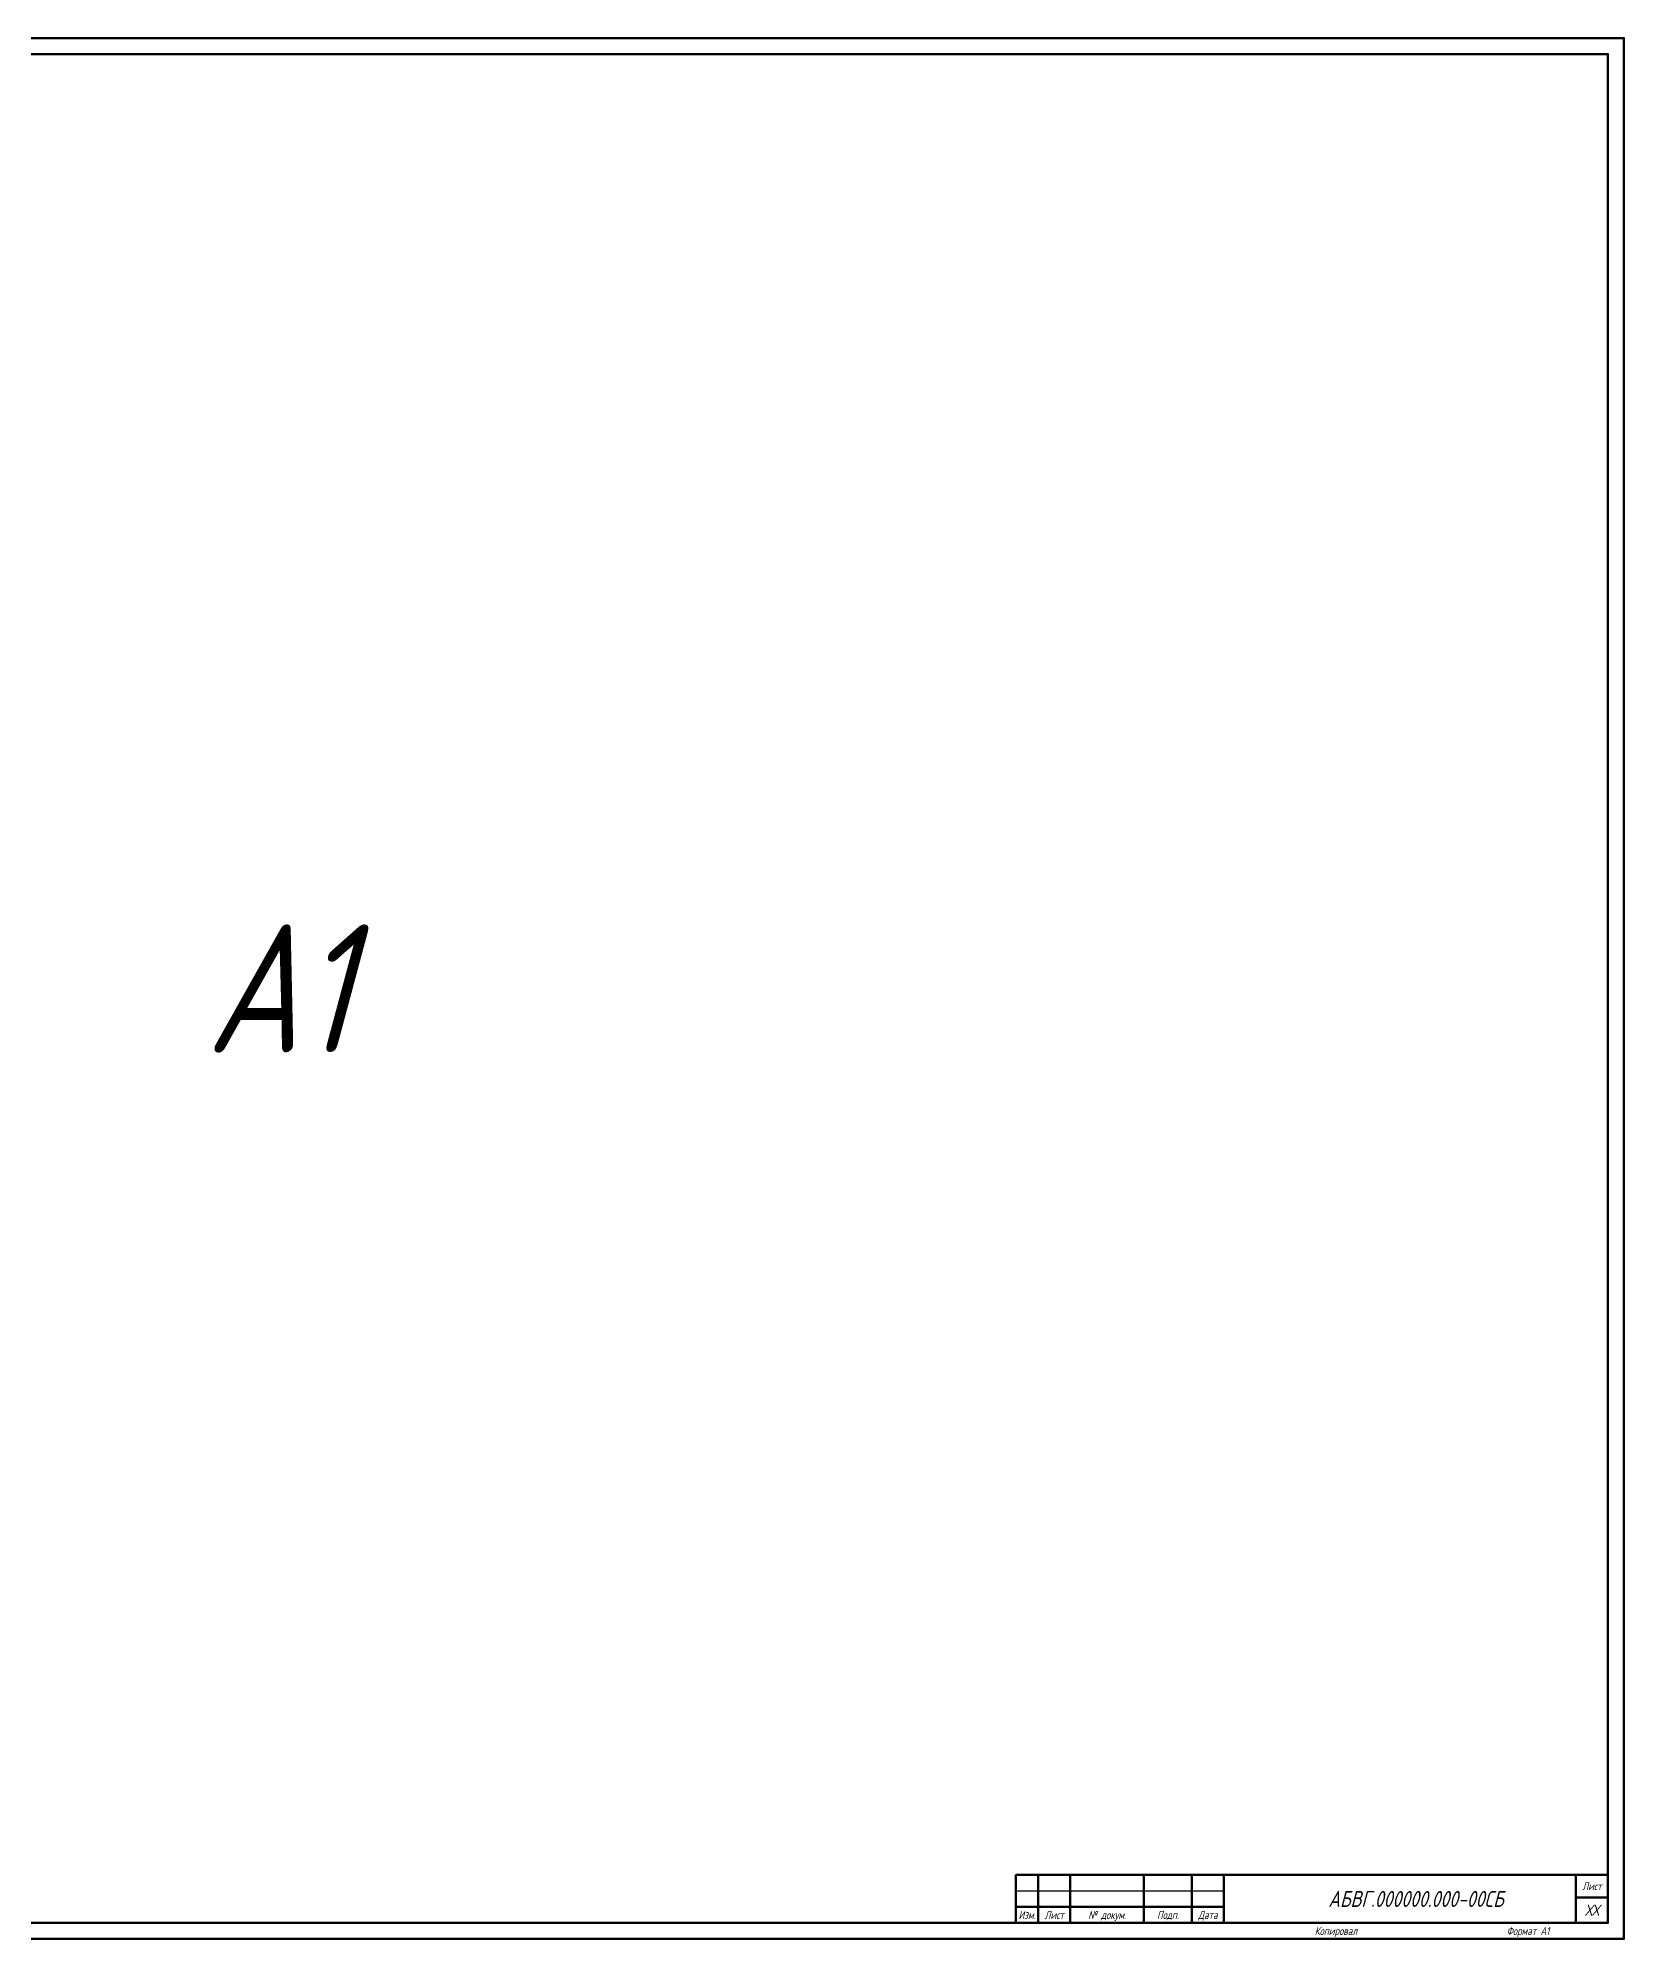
# Model space of a CAD drawing. Header units: inches. Extents: x 0 to 5320, y -3514 to 0.
# Drawn here: x 4128 to 4624, y -2079 to -1485 of the extents above; entities that cross this region are included whole.
import ezdxf

# ---------------------------------------------------------------- set-up
doc = ezdxf.new("R2010")
doc.units = ezdxf.units.IN
doc.header["$MEASUREMENT"] = 0
doc.layers.get('Defpoints').update_dxf_attribs({"color": 30})
doc.styles.add('GOST_A_05.0', font='GOST_A.TTF', dxfattribs={"height": 5})
doc.styles.add('GOST_A_40.0', font='GOST_A.TTF', dxfattribs={"height": 40})
doc.styles.add('GOST_B_02.5', font='GOST_A.TTF', dxfattribs={"height": 2.5})
doc.styles.add('GOST_B_03.5', font='GOST_A.TTF', dxfattribs={"height": 3.5})

msp = doc.modelspace()

# ---------------------------------------------------------------- linework, layer by layer
at = {"lineweight": 50}
for p, q in [((4441, -2059), (4441, -2074)), ((4451, -2059), (4451, -2074)), ((4474, -2059), (4474, -2074)), ((4489, -2059), (4489, -2074)), ((4499, -2059), (4619, -2059)), ((4499, -2059), (4499, -2074)), ((4609, -2059), (4609, -2074)), ((4619, -2066), (4609, -2066)), ((4434, -2069), (4499, -2069)), ((4434, -2074), (4499, -2074)), ((4499, -2074), (4619, -2074))]:
    msp.add_line(p, q, dxfattribs=at)
at = {"lineweight": 25}
msp.add_line((4434, -2064), (4499, -2064), dxfattribs=at)
at = {"lineweight": 50}
for points in [[(3803, -1490), (4619, -1490), (4619, -2074), (3803, -2074)], [(4619, -2074), (4434, -2074), (4434, -2059), (4619, -2059)]]:
    msp.add_lwpolyline(points, close=True, dxfattribs=at)
at = {"layer": 'Defpoints', "lineweight": 50}
msp.add_lwpolyline([(3783, -2079), (4624, -2079), (4624, -1485), (3783, -1485)], close=True, dxfattribs=at)

# ---------------------------------------------------------------- texts
at = {"color": 1, "lineweight": 13, "attachment_point": 5}
for s, insert, char_height, width, style in [('{\\fGOST type A|b0|i1|c204|p34;АБВГ.000000.000-00СБ}', (4559, -2066.5), 5, 120, 'GOST_A_05.0'), ('{\\fGOST type A|b0|i1|c204|p34;ХХ}', (4614, -2070), 3.5, 10, 'GOST_B_03.5')]:
    msp.add_mtext(s, dxfattribs=dict(at, insert=insert, char_height=char_height, width=width, style=style))
at = {"lineweight": 13, "char_height": 2.5, "style": 'GOST_B_02.5'}
for s, insert, width, attachment_point in [('{\\fGOST type A|b0|i1|c204|p34;Лист}', (4614, -2062.5), 10, 5), ('{\\fGOST type A|b0|i1|c204|p34;Изм.}', (4437.5, -2070.25), 7, 2), ('{\\fGOST type A|b0|i1|c204|p34;Лист}', (4446, -2070.25), 10, 2), ('{\\fGOST type A|b0|i1|c204|p34;№ докум.}', (4462.5, -2070.25), 23, 2), ('{\\fGOST type A|b0|i1|c204|p34;Подп.}', (4481.5, -2070.25), 15, 2), ('{\\fGOST type A|b0|i1|c204|p34;Дата}', (4494, -2070.25), 10, 2), ('{\\fGOST type A|b0|i1|c204|p34;Копировал}', (4534, -2075.25), 70, 2), ('{\\fGOST type A|b0|i1|c204|p34;Формат А1}', (4594, -2075.25), 50, 2)]:
    msp.add_mtext(s, dxfattribs=dict(at, insert=insert, width=width, attachment_point=attachment_point))
at = {"layer": 'Defpoints', "lineweight": 13, "insert": (4203.5, -1782), "char_height": 40, "width": 841, "attachment_point": 5, "style": 'GOST_A_40.0'}
msp.add_mtext('{\\fGOST type A|b0|i1|c204|p34;A1}', dxfattribs=at)

doc.saveas('drawing.dxf')
